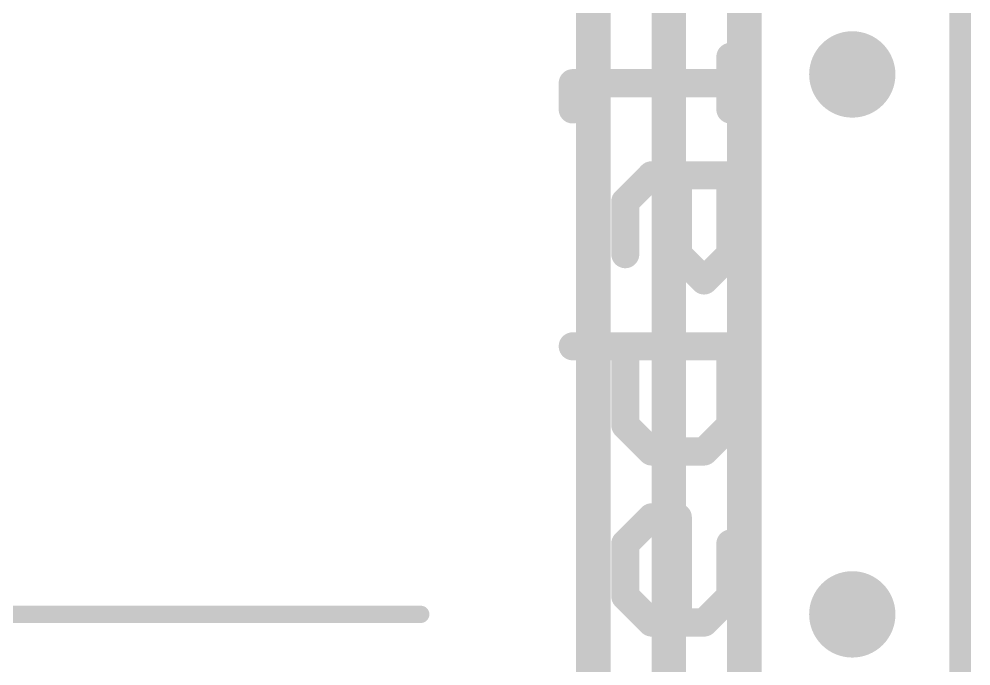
# Model space of a CAD drawing. Extents: x 0 to 108, y -11 to 121.
# Drawn here: x 74.01 to 85.22, y 76.23 to 83.84 of the extents above; entities that cross this region are included whole.
import ezdxf

# ---------------------------------------------------------------- set-up
doc = ezdxf.new("R2010")
doc.units = 0
for name, color, linetype in [('1', 12, 'CONTINUOUS'), ('18', 110, 'CONTINUOUS'), ('20', 53, 'CONTINUOUS'), ('21', 41, 'CONTINUOUS'), ('22', 40, 'CONTINUOUS')]:
    doc.layers.add(name, color=color, linetype=linetype)

# ---------------------------------------------------------------- blocks, each defined once
blk = doc.blocks.new('ROUNDV')
at = {"const_width": 0.5}
blk.add_lwpolyline([(0, -0.25, 1), (0, 0.25, 1), (0, -0.25)], format="xyb", dxfattribs=at)

msp = doc.modelspace()

# ---------------------------------------------------------------- linework, layer by layer
at = {"layer": '1'}
for points, const_width in [([(82.55, 33.02), (82.55, 86.36)], 0.254), ([(85.09, 86.36), (85.09, 33.02)], 0.254), ([(82.55, 20.955), (82.55, 85.725)], 0.4064), ([(81.661, 21.336), (81.661, 85.344)], 0.4064), ([(80.772, 56.642), (80.772, 84.963)], 0.4064)]:
    msp.add_lwpolyline(points, dxfattribs=dict(at, const_width=const_width))
at = {"layer": '20', "const_width": 0.2032}
msp.add_lwpolyline([(85.09, 102.344), (85.09, 8.1461)], dxfattribs=at)
at = {"layer": '21'}
for points, const_width in [([(82.3849, 82.7731), (82.3849, 83.3917)], 0.3302), ([(80.5291, 82.7731), (80.5291, 83.0824)], 0.3302), ([(80.5291, 83.0824), (82.3849, 83.0824)], 0.3302), ([(81.1477, 81.6896), (81.457, 81.9989)], 0.3302), ([(81.457, 81.9989), (82.3849, 81.9989)], 0.3302), ([(81.7663, 81.071), (81.7663, 81.9989)], 0.3302), ([(82.3849, 81.9989), (82.3849, 81.071)], 0.3302), ([(81.1477, 81.071), (81.1477, 81.6896)], 0.3302), ([(82.0756, 80.7617), (81.7663, 81.071)], 0.3302), ([(82.3849, 81.071), (82.0756, 80.7617)], 0.3302), ([(80.5291, 79.9875), (82.3849, 79.9875)], 0.3302), ([(81.1477, 79.0596), (81.1477, 79.9875)], 0.3302), ([(82.3849, 79.9875), (82.3849, 79.0596)], 0.3302), ([(81.457, 78.7503), (81.1477, 79.0596)], 0.3302), ([(82.3849, 79.0596), (82.0756, 78.7503)], 0.3302), ([(82.0756, 78.7503), (81.457, 78.7503)], 0.3302), ([(81.1477, 77.6669), (81.457, 77.9762)], 0.3302), ([(81.457, 77.9762), (81.7663, 77.9762)], 0.3302), ([(81.7663, 77.9762), (81.7663, 76.739)], 0.3302), ([(81.1477, 77.0483), (81.1477, 77.6669)], 0.3302), ([(82.3849, 77.6669), (82.3849, 77.0483)], 0.3302), ([(81.457, 76.739), (81.1477, 77.0483)], 0.3302), ([(82.3849, 77.0483), (82.0756, 76.739)], 0.3302), ([(78.74, 76.835), (2.54, 76.835)], 0.2032), ([(82.0756, 76.739), (81.457, 76.739)], 0.3302)]:
    msp.add_lwpolyline(points, dxfattribs=dict(at, const_width=const_width))
for points, const_width in [([(82.4674, 83.3917, 1), (82.3024, 83.3917)], 0.1651), ([(80.5291, 83.1649, 1), (80.5291, 82.9998)], 0.1651), ([(80.6117, 83.0824, 1), (80.4466, 83.0824)], 0.1651), ([(82.3849, 82.9998, 1), (82.3849, 83.1649)], 0.1651), ([(80.4466, 82.7731, 1), (80.6117, 82.7731)], 0.1651), ([(82.3024, 82.7731, 1), (82.4674, 82.7731)], 0.1651), ([(81.457, 82.0814, 1), (81.457, 81.9163)], 0.1651), ([(81.5154, 81.9405, 1), (81.3986, 82.0573)], 0.1651), ([(81.8489, 81.9989, 1), (81.6838, 81.9989)], 0.1651), ([(82.4674, 81.9989, 1), (82.3024, 81.9989)], 0.1651), ([(82.3849, 81.9163, 1), (82.3849, 82.0814)], 0.1651), ([(81.0893, 81.748, 1), (81.2061, 81.6312)], 0.1651), ([(81.2303, 81.6896, 1), (81.0652, 81.6896)], 0.1651), ([(81.0652, 81.071, 1), (81.2303, 81.071)], 0.1651), ([(81.8247, 81.1294, 1), (81.7079, 81.0126)], 0.1651), ([(81.6838, 81.071, 1), (81.8489, 81.071)], 0.1651), ([(82.3024, 81.071, 1), (82.4674, 81.071)], 0.1651), ([(82.4433, 81.0126, 1), (82.3265, 81.1294)], 0.1651), ([(82.0172, 80.8201, 1), (82.134, 80.7033)], 0.1651), ([(82.0172, 80.7033, 1), (82.134, 80.8201)], 0.1651), ([(80.5291, 80.0701, 1), (80.5291, 79.905)], 0.1651), ([(81.2303, 79.9875, 1), (81.0652, 79.9875)], 0.1651), ([(82.4674, 79.9875, 1), (82.3024, 79.9875)], 0.1651), ([(82.3849, 79.905, 1), (82.3849, 80.0701)], 0.1651), ([(81.2061, 79.118, 1), (81.0893, 79.0013)], 0.1651), ([(81.0652, 79.0596, 1), (81.2303, 79.0596)], 0.1651), ([(82.3024, 79.0596, 1), (82.4674, 79.0596)], 0.1651), ([(82.4433, 79.0013, 1), (82.3265, 79.118)], 0.1651), ([(81.457, 78.8329, 1), (81.457, 78.6678)], 0.1651), ([(81.3986, 78.692, 1), (81.5154, 78.8087)], 0.1651), ([(82.0172, 78.8087, 1), (82.134, 78.692)], 0.1651), ([(82.0756, 78.6678, 1), (82.0756, 78.8329)], 0.1651), ([(81.457, 78.0587, 1), (81.457, 77.8936)], 0.1651), ([(81.5154, 77.9178, 1), (81.3986, 78.0345)], 0.1651), ([(81.8489, 77.9762, 1), (81.6838, 77.9762)], 0.1651), ([(81.7663, 77.8936, 1), (81.7663, 78.0587)], 0.1651), ([(81.0893, 77.7252, 1), (81.2061, 77.6085)], 0.1651), ([(81.2303, 77.6669, 1), (81.0652, 77.6669)], 0.1651), ([(82.4674, 77.6669, 1), (82.3024, 77.6669)], 0.1651), ([(81.2061, 77.1066, 1), (81.0893, 76.9899)], 0.1651), ([(82.4433, 76.9899, 1), (82.3265, 77.1066)], 0.1651), ([(81.0652, 77.0483, 1), (81.2303, 77.0483)], 0.1651), ([(82.3024, 77.0483, 1), (82.4674, 77.0483)], 0.1651), ([(78.74, 76.7842, 1), (78.74, 76.8858)], 0.1016), ([(81.457, 76.8215, 1), (81.457, 76.6564)], 0.1651), ([(81.3986, 76.6806, 1), (81.5154, 76.7973)], 0.1651), ([(82.0172, 76.7973, 1), (82.134, 76.6806)], 0.1651), ([(82.0756, 76.6564, 1), (82.0756, 76.8215)], 0.1651), ([(81.6838, 76.739, 1), (81.8489, 76.739)], 0.1651)]:
    msp.add_lwpolyline(points, format="xyb", dxfattribs=dict(at, const_width=const_width))
at = {"layer": '22', "const_width": 0.2032}
msp.add_lwpolyline([(2.54, 76.835), (78.74, 76.835)], dxfattribs=at)
at = {"layer": '22', "const_width": 0.1016}
msp.add_lwpolyline([(78.74, 76.7842, 1), (78.74, 76.8858)], format="xyb", dxfattribs=at)

# ---------------------------------------------------------------- block references
at = {"layer": '18', "xscale": 1.016, "yscale": 1.016}
for p in [(83.82, 83.185), (83.82, 83.185), (83.82, 76.835), (83.82, 76.835)]:
    msp.add_blockref('ROUNDV', p, dxfattribs=at)

doc.saveas('drawing.dxf')
